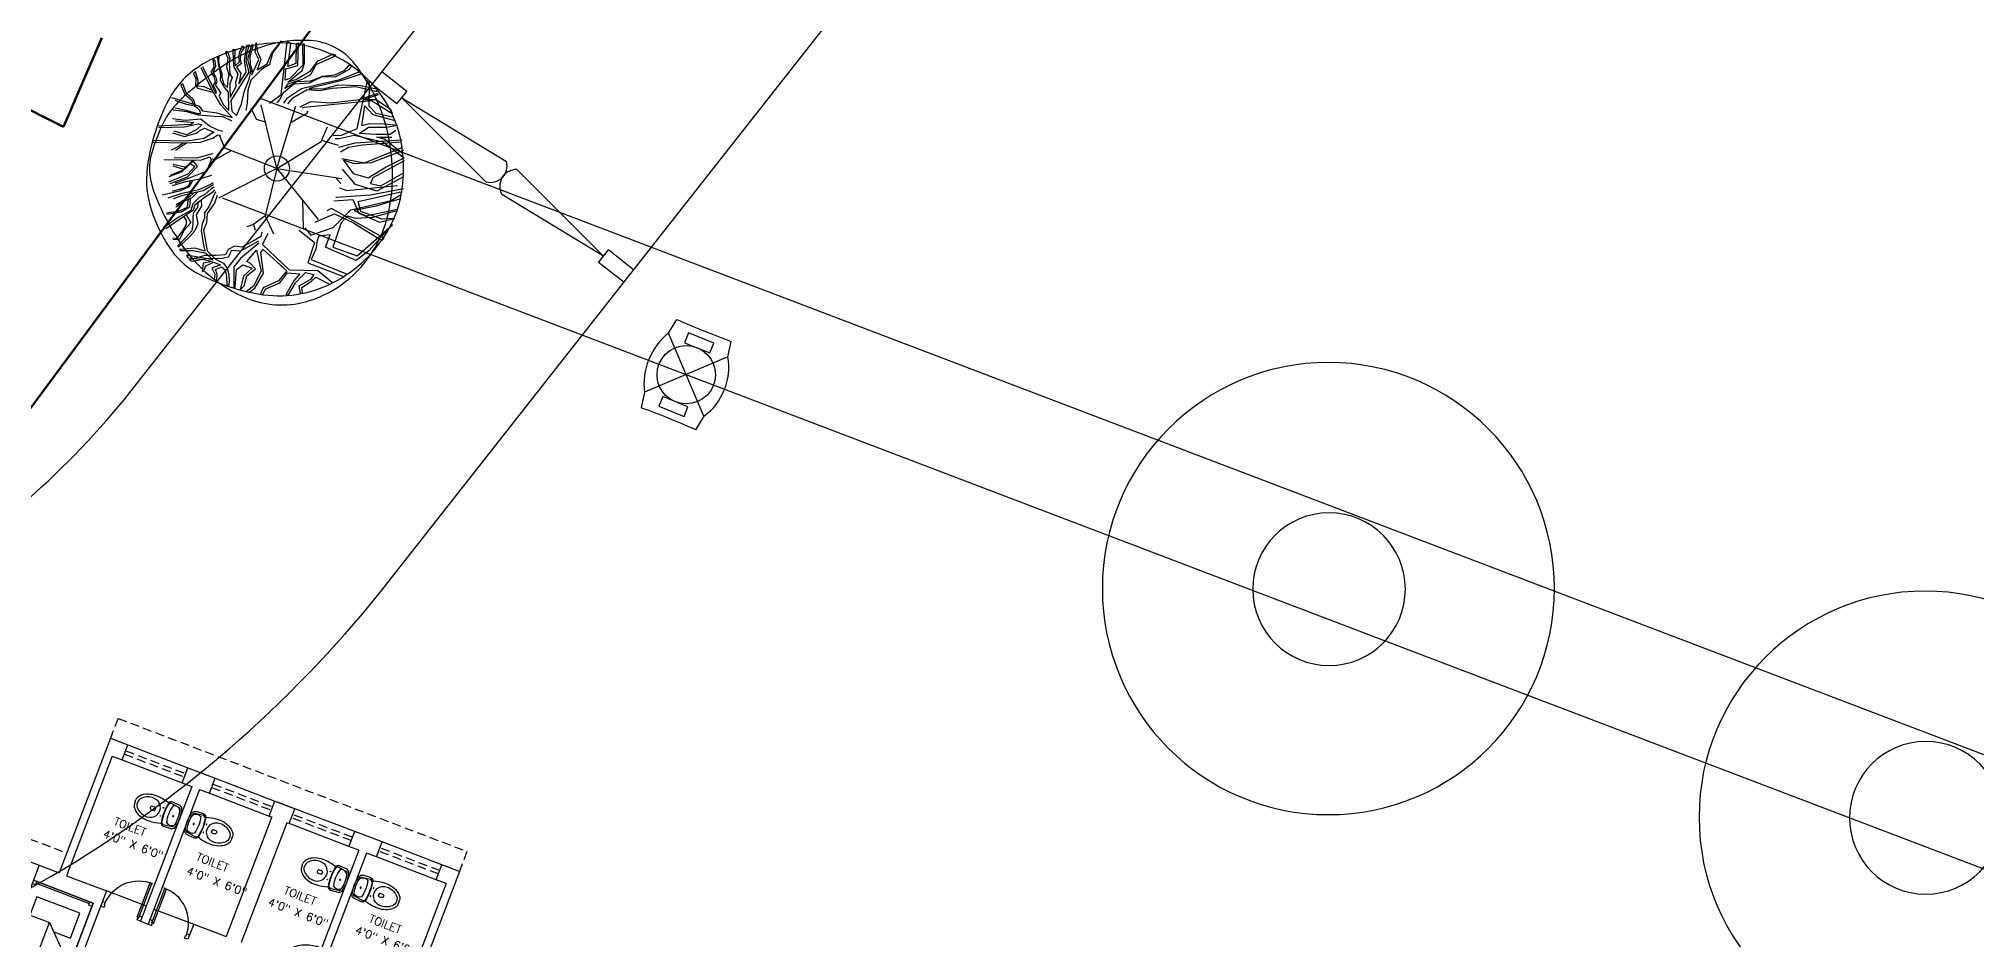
# Model space of a CAD drawing. Extents: x 2080 to 102399, y 2071 to 93424.
# Drawn here: x 77605 to 78695, y 82470 to 82976 of the extents above; entities that cross this region are included whole.
import ezdxf

# ---------------------------------------------------------------- set-up
doc = ezdxf.new("R2010")
doc.units = 0
doc.header["$LTSCALE"] = 20
doc.header["$MEASUREMENT"] = 0
doc.linetypes.add('ACAD_ISO02W100', pattern=[15, 12, -3])
doc.linetypes.add('HIDDEN', pattern=[0.375, 0.25, -0.125])
doc.layers.add('COUNTRY FENCE', color=13, linetype='ACAD_ISO02W100', lineweight=50)
for name, color, linetype in [('DIMLINE', 254, 'Continuous'), ('DOOR', 1, 'Continuous'), ('ELEC', 11, 'Continuous'), ('FURN', 1, 'Continuous'), ('PLANTS', 3, 'Continuous'), ('PLUMBING', 6, 'Continuous'), ('proposed tree', 3, 'Continuous'), ('road', 2, 'Continuous'), ('Roof lilne', 31, 'Continuous'), ('TEXTS', 2, 'Continuous'), ('wall', 13, 'Continuous'), ('WINDOW', 4, 'Continuous'), ('window sill', 5, 'Continuous')]:
    doc.layers.add(name, color=color, linetype=linetype)
doc.styles.add('a', font='romans.shx')

# ---------------------------------------------------------------- blocks, each defined once
blk = doc.blocks.new('A$C1A013581')
for p, q in [((-119.79, 0), (-62.94, 6.81)), ((-119.79, 0), (-64.65, -6.61)), ((0, 0), (-56.85, 6.81)), ((0, 0), (-55.14, -6.61))]:
    blk.add_line(p, q)
for centre, start, end in [((-67.61, 0.59), 292.37052, 53.11081), ((-52.18, 0.59), 126.88919, 247.62948)]:
    blk.add_arc(centre, 7.78, start, end)
blk = doc.blocks.new('T3')
at = {"color": 3, "linetype": 'Continuous'}
blk.add_circle((0.0075, -0.0006), 0.0467, dxfattribs=at)
for centre, radius, start, end in [((0.0278, -0.1235), 0.5914, 95.77431, 119.94779), ((0.1287, -0.0904), 0.5712, 106.36887, 124.44775), ((0.1024, -0.0008), 0.4778, 86.58911, 106.36827), ((0.0157, -0.0047), 0.472, 51.53933, 95.77344), ((0.1171, 0.2465), 0.2301, 38.20985, 86.58549), ((-0.1006, 0.0992), 0.3344, 119.94747, 152.28451), ((0.7005, -0.9241), 1.5821, 124.44579, 130.30315), ((-0.2125, -0.013), 0.6496, 9.98315, 38.20995), ((0.0312, 0.0148), 0.4471, 6.02226, 51.53932), ((0.263, -0.0918), 0.745, 152.28514, 172.40039), ((-0.1535, 0.036), 0.2946, 141.24437, 154.99062), ((-0.029, -0.0639), 0.4542, 130.30051, 141.24542), ((0.2312, -0.1435), 0.7191, 154.99236, 163.77852), ((-0.2858, -0.0259), 0.724, 358.88831, 9.98335), ((-0.1071, -0.0424), 0.3717, 172.39963, 201.02847), ((-0.2526, -0.0027), 0.2152, 163.77968, 199.38278), ((-0.0951, 0.0014), 0.5742, 350.23007, 6.02322), ((-0.198, -0.0276), 0.6362, 347.04926, 358.8877), ((0.3677, 0.2155), 0.8728, 199.38194, 216.84656), ((0.0738, -0.0277), 0.4027, 331.34738, 350.23032), ((0.1608, 0.0605), 0.6586, 201.02354, 207.82164), ((-0.0191, -0.0688), 0.4527, 316.76218, 347.04987), ((0.0248, -0.0113), 0.5049, 207.82036, 215.5805), ((-0.0112, 0.0188), 0.4996, 296.88013, 331.34799), ((-0.1491, -0.1357), 0.2911, 215.58514, 243.38008), ((0.1028, 0.0169), 0.5417, 216.84672, 247.04623), ((0.0747, 0.311), 0.7907, 243.38438, 260.14679), ((0.015, -0.0329), 0.4417, 260.14572, 296.88071), ((0.0032, -0.0897), 0.4221, 285.36856, 316.76312), ((0.0246, -0.1677), 0.3412, 247.04717, 285.3699)]:
    blk.add_arc(centre, radius, start, end, dxfattribs=at)
blk = doc.blocks.new('A$C7C302BA0')
at = {"color": 102}
for p, q in [((-48.1, 110.4), (-46.6, 110.4)), ((-47.7, 107.5), (-48.1, 110.4)), ((-46.6, 110.4), (-44.4, 104)), ((-41.5, 112.7), (-39.6, 112.3)), ((-41.1, 101.6), (-41.5, 112.7)), ((-39.6, 112.3), (-40.2, 105.5)), ((-35.9, 105.3), (-34.9, 110.2)), ((-34.9, 110.2), (-32.4, 116)), ((-33.8, 110), (-34.7, 105.3)), ((-30.8, 114.7), (-33.8, 110)), ((-32.4, 116), (-30.8, 114.7)), ((-30.6, 102), (-28.5, 116.6)), ((-28.5, 116.6), (-26.2, 116.8)), ((-26.2, 116.8), (-28.3, 109.4)), ((-27.5, 103.4), (-23.8, 117.2)), ((-22.3, 116.8), (-25.6, 105.5)), ((-23.8, 117.2), (-22.3, 116.8)), ((-20.7, 109.8), (-19.6, 119.1)), ((-19.6, 119.1), (-18.8, 110.8)), ((-18.8, 110.8), (-15.1, 103)), ((-5, 108.6), (4.2, 120.5)), ((-3.9, 109.2), (1.5, 116.2)), ((1.5, 116.2), (4.2, 120.5)), ((3.9, 70), (9.7, 119.6)), ((13.1, 117.8), (9.6, 120.2)), ((10.2, 96.3), (13.1, 117.8)), ((18.1, 117.8), (17.9, 99.3)), ((20.5, 118.4), (18.1, 117.8)), ((19.6, 97.2), (20.5, 118.4)), ((24.3, 117.5), (24.6, 97.5)), ((26.1, 117.5), (24.3, 117.5)), ((26.1, 99.6), (26.1, 117.5)), ((-61.7, 75.2), (-71.5, 95.2)), ((-70.3, 96.2), (-67.6, 90.4)), ((-62.3, 90.9), (-59.4, 95.6)), ((-60.4, 103.6), (-58.8, 102)), ((-59.4, 95.6), (-60.4, 103.6)), ((-59.2, 93.5), (-60.2, 90.9)), ((-58, 96.4), (-59.2, 93.5)), ((-58.8, 102), (-58, 96.4)), ((-56.1, 106.1), (-54.9, 105.5)), ((-55.1, 99.3), (-56.1, 106.1)), ((-54.9, 105.5), (-55.1, 101.6)), ((-55.1, 101.6), (-54.2, 95.6)), ((-53, 88.6), (-55.1, 99.3)), ((-54.2, 95.6), (-52.2, 89.6)), ((-46, 104.2), (-47.7, 107.5)), ((-47.2, 95.6), (-46, 104.2)), ((-45, 88.2), (-47.2, 95.6)), ((-44.4, 104), (-45, 99.7)), ((-45, 99.7), (-44.4, 89.2)), ((-40.4, 95.6), (-41.1, 101.6)), ((-36.5, 89.4), (-40.4, 95.6)), ((-40.2, 105.5), (-39.8, 100.5)), ((-39.8, 100.5), (-39.6, 97)), ((-39.6, 97), (-35.3, 100.7)), ((-33.6, 99.1), (-38.2, 95.8)), ((-38.2, 95.8), (-34.1, 89.8)), ((-35.3, 100.7), (-35.9, 105.3)), ((-34.7, 105.3), (-34.3, 101.2)), ((-34.3, 101.2), (-33.6, 99.1)), ((-29.1, 91.1), (-30.6, 102)), ((-28.3, 109.4), (-29.3, 101.8)), ((-29.3, 101.8), (-26.6, 90.9)), ((-24.6, 91.9), (-27.5, 103.4)), ((-26.2, 84.3), (-24.6, 91.9)), ((-25.6, 105.5), (-25.2, 98.5)), ((-25.2, 98.5), (-23.8, 93.3)), ((-24.4, 83.8), (-13.6, 94.6)), ((-23.8, 88.4), (-17.2, 102.8)), ((-23.8, 93.3), (-23.8, 88.4)), ((-17.2, 102.8), (-20.7, 109.8)), ((-15.1, 103), (-18.6, 93.1)), ((-18.6, 93.1), (-9.1, 98.9)), ((-13.6, 94.6), (-6.6, 98.4)), ((-9.1, 98.9), (-5, 108.6)), ((-6.6, 98.4), (-3.9, 109.2)), ((7.8, 83.3), (8.4, 94.2)), ((8.4, 94.2), (19.6, 97.2)), ((17.9, 99.3), (10.2, 96.3)), ((10.2, 81.6), (23.8, 92.5)), ((24.6, 97.5), (12.2, 85.1)), ((23.8, 92.5), (26.1, 99.6)), ((37.9, 101), (30.8, 91.3)), ((32, 88.9), (37, 98.1)), ((37, 98.1), (55.9, 106.6)), ((53, 108.1), (37.9, 101)), ((55.9, 106.6), (53, 108.1)), ((63.3, 92.2), (54.4, 88.1)), ((55.3, 86.6), (68.6, 93.7)), ((67.7, 97.2), (63.3, 92.2)), ((71, 97.2), (67.7, 97.2)), ((68.6, 93.7), (71, 97.2)), ((-88.9, 80), (-90.7, 78.8)), ((-90.7, 78.8), (-87, 70.3)), ((-85.8, 71.5), (-88.9, 80)), ((-77, 91.3), (-78.8, 89.7)), ((-78.8, 89.7), (-76.6, 85)), ((-74.5, 83), (-77, 91.3)), ((-76.6, 85), (-76.8, 78.4)), ((-76.8, 78.4), (-75.1, 76)), ((-75.1, 76), (-60.6, 72.1)), ((-74.7, 77.6), (-74.5, 83)), ((-68.9, 77), (-74.7, 77.6)), ((-60.8, 73.7), (-68.9, 77)), ((-67.6, 90.4), (-65.4, 86.1)), ((-65.4, 86.1), (-62.5, 81)), ((-62.5, 81), (-60.6, 76.4)), ((-59.2, 86.9), (-62.3, 90.9)), ((-53.1, 60), (-61.7, 75.2)), ((-60.6, 76.4), (-57.7, 70.7)), ((-60.2, 90.9), (-57.7, 85.9)), ((-59.8, 78.3), (-58.2, 81.6)), ((-57.1, 72.7), (-59.8, 78.3)), ((-58.2, 81.6), (-59.2, 86.9)), ((-56.9, 81.8), (-58.2, 78.5)), ((-58.2, 78.5), (-55.3, 74.6)), ((-57.7, 85.9), (-56.9, 81.8)), ((-55.3, 74.6), (-53.4, 71.3)), ((-53.2, 83), (-53, 88.6)), ((-50.3, 77.5), (-53.2, 83)), ((-52.2, 89.6), (-52.2, 85.9)), ((-52.2, 85.9), (-50.3, 79.5)), ((-50.3, 79.5), (-46.8, 76.6)), ((-45.8, 72.1), (-50.3, 77.5)), ((-46.8, 76.6), (-46.2, 83.9)), ((-46.2, 83.9), (-45, 88.2)), ((-44.4, 89.2), (-42.3, 85.9)), ((-42.3, 85.9), (-44.4, 79.9)), ((-44.4, 79.9), (-44.4, 76)), ((-44.4, 76), (-44.1, 67)), ((-44.1, 67), (-38.4, 77.3)), ((-26.6, 90.9), (-43.7, 64.3)), ((-38.8, 81.4), (-36.5, 89.4)), ((-38.4, 77.3), (-38.8, 81.4)), ((-35.9, 80.1), (-29.1, 91.1)), ((-34.1, 89.8), (-35.9, 80.1)), ((-33.6, 61), (-30.8, 73.4)), ((-30.8, 73.4), (-26.2, 84.3)), ((-27.7, 61.7), (-27.1, 74.1)), ((-27.1, 74.1), (-24.4, 83.8)), ((6.3, 71.8), (16.1, 80.1)), ((18.7, 81.9), (7.5, 75.4)), ((7.5, 75.4), (10.5, 80.1)), ((12.2, 85.1), (7.8, 83.3)), ((9.9, 66.8), (23.2, 75.7)), ((18.4, 83.9), (10.2, 81.6)), ((10.5, 80.1), (24, 84.5)), ((28.5, 74.2), (14.3, 66.2)), ((16.1, 80.1), (30.8, 81)), ((30.8, 91.3), (18.4, 83.9)), ((31.7, 82.4), (18.7, 81.9)), ((23.2, 75.7), (42.6, 80.4)), ((24, 84.5), (32, 88.9)), ((40.6, 73.3), (28.5, 74.2)), ((61.2, 83), (30.5, 75.7)), ((30.5, 75.7), (44.1, 75.1)), ((30.8, 81), (42.6, 86.9)), ((42.6, 86.9), (31.7, 82.4)), ((52.1, 75.7), (40.6, 73.3)), ((54.4, 88.1), (42.6, 86.9)), ((42.6, 86.9), (55.3, 86.6)), ((42.6, 80.4), (59.5, 83.9)), ((44.1, 75.1), (58, 78.9)), ((74.5, 77.1), (52.1, 75.7)), ((58, 78.9), (79.2, 78.3)), ((59.5, 83.9), (77.8, 91.3)), ((80.1, 89.5), (61.2, 83)), ((93.4, 72.7), (74.5, 77.1)), ((75.9, 37.9), (85.6, 83.1)), ((77.8, 91.3), (80.1, 89.5)), ((79.2, 78.3), (95.5, 74.8)), ((87.6, 81.2), (85.6, 82.2)), ((87.1, 58.8), (87.6, 81.2)), ((95.5, 74.8), (93.4, 72.7)), ((-99.6, 67.1), (-83.9, 62.2)), ((-85, 53.6), (-97.9, 55.2)), ((-90.7, 62.2), (-96.3, 64.1)), ((-95.9, 57.3), (-86.2, 55)), ((-85.2, 60.4), (-90.7, 62.2)), ((-87, 70.3), (-80.6, 64.9)), ((-86.2, 55), (-74.6, 51.9)), ((-78.8, 65.1), (-85.8, 71.5)), ((-77.9, 58.9), (-85.2, 60.4)), ((-83.9, 62.2), (-73.6, 59)), ((-80.6, 64.9), (-79.2, 60.6)), ((-77.4, 60.4), (-78.8, 65.1)), ((-74.6, 56.7), (-77.9, 58.9)), ((-72.4, 54.4), (-74.6, 56.7)), ((-73.6, 59), (-70.4, 54.6)), ((-57.7, 70.7), (-57.1, 72.7)), ((-53.4, 71.3), (-54.5, 68.2)), ((-54.5, 68.2), (-50.9, 60.4)), ((-42.3, 48.2), (-53.1, 60)), ((-50.9, 60.4), (-45.6, 54.8)), ((-45.6, 54.8), (-45.8, 72.1)), ((-43.7, 64.3), (-42.5, 54)), ((-38.2, 50.1), (-33.6, 61)), ((-29, 54.8), (-27.7, 61.7)), ((-19.2, 46.4), (-24.4, 56.9)), ((0, 0), (-14.8, 60.2)), ((-6.9, 61.6), (3.9, 70)), ((0, 0), (17.8, 59.3)), ((0.1, 62), (2.5, 64.5)), ((2.5, 64.5), (6.3, 71.8)), ((6.6, 61.6), (9.9, 66.8)), ((14.3, 66.2), (10.1, 61.1)), ((21.5, 58.1), (22, 58.3)), ((22, 58.3), (32, 63.3)), ((23.9, 57.2), (25.8, 57.9)), ((25.8, 57.9), (89.5, 64.2)), ((32, 63.3), (51.2, 62.1)), ((51.2, 62.1), (77.8, 65.3)), ((77.8, 65.3), (94.6, 70.9)), ((80.3, 40.4), (83.2, 59.3)), ((95.8, 69.5), (82.2, 65)), ((82.2, 65), (93.7, 65.3)), ((83.2, 59.3), (90.5, 51.1)), ((93.9, 52), (87.1, 58.8)), ((89.5, 64.2), (109, 52)), ((93.7, 65.3), (107.3, 55.9)), ((94.6, 70.9), (95.8, 69.5)), ((107.3, 55.9), (108.9, 52.1)), ((-81.3, 41.5), (-112.3, 39.9)), ((-111.7, 38.6), (-87.6, 39.3)), ((-86.8, 45.4), (-98.8, 47)), ((-96, 45), (-84.6, 44.1)), ((-87.6, 39.3), (-74, 42.1)), ((-71.9, 46.6), (-86.8, 45.4)), ((-75.8, 36.8), (-85.6, 31.7)), ((-74.2, 50.3), (-85, 53.6)), ((-84.6, 44.1), (-78.5, 43.3)), ((-78.5, 43.3), (-81.3, 41.5)), ((-70.9, 41.1), (-75.8, 36.8)), ((-74.6, 51.9), (-72.2, 51.9)), ((-59, 49.2), (-74.2, 50.3)), ((-74, 42.1), (-70.9, 41.1)), ((-72.8, 35.8), (-68.5, 38)), ((-72.2, 51.9), (-72.4, 54.4)), ((-63.6, 39.9), (-71.9, 46.6)), ((-70.4, 54.6), (-56.9, 52.5)), ((-68.5, 38), (-59.5, 34.2)), ((-54.8, 35.8), (-63.6, 39.9)), ((-50.9, 48.7), (-59, 49.2)), ((-56.9, 52.5), (-42.3, 48.2)), ((-42.8, 44.9), (-50.9, 48.7)), ((-42.8, 44.8), (-42.8, 44.9)), ((-42.5, 54), (-38.2, 50.1)), ((-10.8, 43.8), (-19.2, 46.4)), ((13, 43.3), (28.3, 52.2)), ((28.3, 52.2), (29.5, 54.5)), ((41.7, 25.5), (47.8, 39.4)), ((60.3, 31.1), (75.9, 37.9)), ((77.8, 33.1), (86.6, 38.9)), ((87.6, 42.3), (80.3, 40.4)), ((86.6, 38.9), (103.1, 38.9)), ((101.2, 41.8), (87.6, 42.3)), ((90.5, 51.1), (111.4, 45.2)), ((110.4, 48.1), (93.9, 52)), ((113.6, 40.7), (101.2, 41.8)), ((103.1, 38.9), (114.3, 40.8)), ((-84.4, 25.8), (-117.2, 26.4)), ((-116.8, 25), (-87.6, 24.2)), ((-99.6, 17.7), (-93.4, 20.8)), ((-98.6, 33.7), (-87.4, 30.3)), ((-85.6, 31.7), (-97, 35.2)), ((-85.6, 24), (-96, 17)), ((-93.4, 20.8), (-88.7, 24.2)), ((-87.6, 24.2), (-72.3, 25)), ((-87.4, 30.3), (-76.4, 33.5)), ((-68.7, 28.2), (-84.4, 25.8)), ((-76.4, 33.5), (-72.8, 35.8)), ((-72.3, 25), (-59.9, 29.1)), ((-59.5, 34.2), (-68.7, 28.2)), ((-59.9, 29.1), (-56.2, 31.7)), ((-56.2, 31.7), (-53.4, 31.4)), ((-51.1, 35), (-54.8, 35.8)), ((-49.3, 19.1), (-53.8, 30.7)), ((0, 0), (-49.3, 19.1)), ((0, 0), (41.7, 25.5)), ((42.2, 26.6), (57.9, 22)), ((53.3, 31.6), (60.3, 31.1)), ((55.1, 28.4), (58.9, 28.2)), ((57.9, 22), (57.9, 22)), ((58.6, 20), (73.9, 24.3)), ((58.9, 28.2), (73, 31.6)), ((67.6, 19.9), (60, 15.5)), ((80.8, 21.9), (67.6, 19.9)), ((73, 31.6), (100.2, 25.3)), ((73.9, 24.3), (118.2, 27.2)), ((93.9, 32.1), (77.8, 33.1)), ((117.2, 24.8), (80.8, 21.9)), ((82.7, 5.3), (118.2, 19.9)), ((107, 32.1), (93.9, 32.1)), ((94.4, 29.7), (108.5, 29.7)), ((101.7, 27.7), (94.4, 29.7)), ((100.2, 25.3), (120.2, 10.2)), ((119.2, 13.6), (101.7, 27.7)), ((112.4, 36), (107, 32.1)), ((-107, 8.5), (-72.2, 7.7)), ((-98.5, 2.6), (-88.3, -0.8)), ((-87, 1.1), (-98.1, 3.9)), ((-76, 9.6), (-97.2, 10.2)), ((-79.6, 7.9), (-89.6, -1.8)), ((-89.4, -2.9), (-78.1, 7.7)), ((-84.5, -7.8), (-75, 1.8)), ((-77.7, 1.8), (-84.1, -5.4)), ((-81.5, 4.3), (-77.7, 1.8)), ((-75, 1.8), (-78.8, 6.8)), ((-62, 13.6), (-76, 9.6)), ((-72.2, 7.7), (-63.5, 11.1)), ((-62.1, 8.3), (-66.5, -2.9)), ((-63.5, 11.1), (-62.1, 8.3)), ((-60.4, 13.7), (-62, 13.6)), ((-58.4, 8.2), (-61.7, 5.4)), ((-58.6, 8.1), (-61.3, 8.7)), ((-43.3, 16.8), (-58.6, 8.1)), ((0, 0), (-55.2, -28.1)), ((0, 0), (-11.1, -44.7)), ((0, 0), (61.2, -9.6)), ((0, 0), (38.9, -48.2)), ((61.2, 9.5), (82.7, 5.3)), ((62.8, 7.8), (72, -4.9)), ((73, 4.4), (62.8, 7.8)), ((89, 5.3), (73, 4.4)), ((86.1, -8.8), (103.1, 1.5)), ((119.7, 17), (89, 5.3)), ((120.2, 7.3), (90.5, -8.8)), ((103.1, 1.5), (120.2, 10.2)), ((-84.1, -5.4), (-102.5, -12.9)), ((-101.7, -7.6), (-89.4, -2.9)), ((-101, -14.1), (-84.5, -7.8)), ((-89.6, -1.8), (-100.8, -6.5)), ((-98.7, -16), (-86, -12.2)), ((-98.7, -21.5), (-86.6, -18)), ((-66.5, -2.9), (-96.6, -14.1)), ((-82.8, -17.5), (-92.2, -21.5)), ((-86.6, -18), (-83.1, -16)), ((-86, -12.2), (-73.1, -9.9)), ((-83.1, -16), (-81.3, -11.4)), ((-79.8, -11.7), (-82.8, -17.5)), ((-62, -14.9), (-73.9, -20.2)), ((-73.1, -9.9), (-61.6, -6.3)), ((-60, -15.5), (-69.6, -21.1)), ((-59.4, -17.6), (-62.5, -19.5)), ((-60.4, -13.6), (-62, -14.9)), ((55.2, -8.6), (60.3, -14.2)), ((59.2, -18.3), (66.2, -20.9)), ((74.4, -15.1), (61.9, -0.6)), ((66.2, -20.9), (113.8, -16)), ((72, -4.9), (86.1, -8.8)), ((94.4, -21.4), (74.4, -15.1)), ((90.5, -8.8), (88.5, -14.1)), ((88.5, -14.1), (98.3, -16.5)), ((119.7, -7.8), (94.4, -21.4)), ((98.3, -16.5), (120.2, -3.9)), ((-92.2, -21.5), (-108.4, -25.3)), ((-89.8, -23.5), (-103, -27.9)), ((-89.8, -25.9), (-98.2, -28.7)), ((-88.3, -31.2), (-95.4, -36.5)), ((-82.5, -26.9), (-95.1, -34.2)), ((-73.9, -20.2), (-89.8, -23.5)), ((-81.2, -23.6), (-89.8, -25.9)), ((-80.5, -27.6), (-88.3, -31.2)), ((-84.3, -29.9), (-84.8, -37)), ((-78.4, -23.1), (-82.5, -26.9)), ((-82, -28.4), (-82.5, -36.7)), ((-79.5, -33.5), (-81.5, -39.8)), ((-69.6, -21.1), (-81.2, -23.6)), ((-75.2, -22.3), (-80.5, -27.6)), ((-73.4, -27.4), (-79.5, -33.5)), ((-78.7, -39), (-77.4, -34)), ((-77.4, -34), (-67.6, -26.4)), ((-71.4, -35.7), (-76.4, -43.8)), ((-74.9, -36.7), (-74.1, -30.9)), ((-68.1, -24.6), (-73.4, -27.4)), ((-71.6, -29.9), (-71.4, -35.7)), ((-64.3, -36.2), (-68.3, -41.6)), ((-62.5, -19.5), (-68.1, -24.6)), ((-67.6, -26.4), (-60.2, -22.1)), ((-59, -32.9), (-66, -42.6)), ((-60.2, -26.9), (-64.3, -36.2)), ((-60.2, -22.1), (-58.6, -20.1)), ((-57.9, -22), (-60.2, -26.9)), ((-56.4, -25.5), (-59, -32.9)), ((24.2, -29.9), (24.8, -56.8)), ((53.9, -30.6), (71.8, -29.2)), ((55.7, -27.2), (56.4, -27.2)), ((56.4, -27.2), (88.5, -24.8)), ((69.9, -39.1), (107.8, -30.4)), ((71.8, -29.2), (77.5, -42.1)), ((93.4, -35.7), (72.9, -39.8)), ((76.7, -31.1), (118.4, -21.6)), ((79.4, -40.6), (76.7, -31.1)), ((88.5, -24.8), (119.7, -19)), ((116.9, -28.8), (93.4, -35.7)), ((107.8, -30.4), (117.3, -24.7)), ((-93.4, -46.4), (-105.8, -55)), ((-105, -56.7), (-89.1, -46.1)), ((-93.4, -40.5), (-104.3, -42.1)), ((-90.6, -41.3), (-104.3, -43.6)), ((-84.8, -37), (-93.4, -40.5)), ((-81.5, -39.8), (-93.4, -46.4)), ((-82.5, -36.7), (-90.6, -41.3)), ((-89.3, -59.3), (-85.5, -52.7)), ((-89.1, -46.1), (-78.7, -39)), ((-81.5, -51.4), (-88.1, -58.7)), ((-85.3, -49.1), (-87.8, -45.8)), ((-85.5, -52.7), (-85.3, -49.1)), ((-85.3, -44.3), (-81.5, -51.4)), ((-80, -58.5), (-79, -52.4)), ((-79.2, -46.9), (-78.7, -42.1)), ((-79, -52.4), (-79.2, -46.9)), ((-78.7, -42.1), (-74.9, -36.7)), ((-74.9, -52.4), (-77.7, -59)), ((-76.4, -43.8), (-74.9, -52.4)), ((-70.6, -52.2), (-71.6, -58.5)), ((-68.3, -46.9), (-70.6, -52.2)), ((-66.6, -51.3), (-69.3, -58.3)), ((-68.3, -41.6), (-68.3, -46.9)), ((-66, -42.6), (-66.6, -51.3)), ((-22.1, -52.8), (-28.3, -55.1)), ((-11.1, -44.7), (-22.1, -52.8)), ((-22.1, -52.8), (-20.7, -58.4)), ((-11.1, -44.7), (-3.1, -61.9)), ((35.7, -50.6), (54.3, -42.9)), ((51.7, -37.9), (47.2, -40.1)), ((101.3, -66), (51.7, -37.9)), ((60.8, -51.2), (52.8, -74.3)), ((53.2, -55.7), (69.9, -39.1)), ((54.3, -42.9), (72.5, -51.2)), ((66.5, -45.1), (60.8, -51.2)), ((74.8, -47.4), (66.5, -45.1)), ((72.5, -51.2), (99.1, -67.9)), ((72.9, -39.8), (83.9, -44.8)), ((90.4, -46.3), (74.8, -47.4)), ((75.9, -82.6), (109.3, -53.1)), ((77.5, -42.1), (96.8, -50.8)), ((99.1, -47.8), (79.4, -40.6)), ((83.9, -44.8), (113.9, -38.3)), ((112, -40.2), (90.4, -46.3)), ((96.8, -50.8), (111.2, -47.4)), ((111.2, -47.4), (99.1, -47.8)), ((109.3, -53.1), (107.1, -55)), ((-98.4, -65.6), (-94.4, -66.3)), ((-92.1, -67.1), (-98.4, -67.3)), ((-94.4, -66.3), (-89.3, -59.3)), ((-93.6, -73.2), (-86.3, -65.6)), ((-93.1, -74.2), (-93.6, -73.2)), ((-82.7, -64.6), (-93.1, -74.2)), ((-88.1, -58.7), (-92.1, -67.1)), ((-86.3, -65.6), (-80, -58.5)), ((-77.7, -59), (-82.7, -64.6)), ((-71.6, -58.5), (-69.6, -70.6)), ((-69.6, -70.6), (-68.1, -78)), ((-69.3, -58.3), (-68.2, -65.3)), ((-68.2, -65.3), (-66.6, -74)), ((-17.3, -68.6), (-34.5, -78)), ((-17, -70.5), (-34.5, -85.2)), ((-22.3, -68.6), (-33.1, -74.5)), ((-15.2, -64.2), (-22.3, -68.6)), ((-14.3, -60.3), (-15.2, -64.2)), ((-8.5, -61.4), (-13.7, -71.8)), ((-13.7, -71.8), (11.5, -95.7)), ((21, -58.3), (35.5, -70)), ((26.5, -56), (32, -62.9)), ((35.5, -70), (29.2, -89)), ((32, -62.9), (53.2, -55.7)), ((38, -67.9), (36.9, -76.2)), ((39.6, -64.1), (38, -67.9)), ((50.2, -62.6), (39.6, -64.1)), ((46, -74.3), (50.2, -62.6)), ((107.1, -55), (86.9, -77.7)), ((99.1, -67.9), (101.3, -66)), ((-77.2, -75.4), (-92.1, -76.5)), ((-92.1, -76.5), (-91.1, -77.5)), ((-91.1, -77.5), (-79.5, -77.5)), ((-70.9, -84.3), (-85.5, -82)), ((-85.5, -82), (-83.8, -84.3)), ((-83.8, -84.3), (-70.6, -85.8)), ((-76.9, -84.8), (-82.8, -86.4)), ((-80.2, -88), (-82.8, -86.4)), ((-64.9, -84.9), (-80.2, -88)), ((-79.5, -77.5), (-69.8, -79.5)), ((-68.1, -78), (-77.2, -75.4)), ((-68.2, -82.1), (-76.9, -84.8)), ((-60.7, -86.3), (-70.9, -84.3)), ((-70.6, -85.8), (-61, -87.8)), ((-69.8, -89.4), (-70.6, -97.4)), ((-69.8, -79.5), (-67.1, -80)), ((-61, -87.8), (-69.8, -89.4)), ((-57.4, -82.1), (-68.2, -82.1)), ((-67.3, -92.1), (-60, -88.6)), ((-67.1, -80), (-60.7, -86.3)), ((-66.6, -74), (-66, -77.7)), ((-66, -77.7), (-57.9, -85.8)), ((-53, -85.5), (-64.9, -84.9)), ((-53.4, -90.9), (-61.5, -94.2)), ((-60, -88.6), (-53.4, -90.9)), ((-57.9, -85.8), (-50.4, -89.6)), ((-48.7, -81.5), (-57.4, -82.1)), ((-45.8, -83.8), (-53, -85.5)), ((-50.4, -89.6), (-47.1, -94.5)), ((-46, -76.7), (-48.7, -81.5)), ((-40.1, -73.4), (-46, -76.7)), ((-43.3, -77.4), (-45.8, -83.8)), ((-34.5, -78), (-43.3, -77.4)), ((-34.5, -85.2), (-40.6, -93)), ((-33.1, -74.5), (-40.1, -73.4)), ((-38.1, -95.4), (-32.3, -91)), ((-32.3, -91), (-23.4, -94.1)), ((-28.4, -88), (-19.2, -77.2)), ((-25, -89.9), (-28.4, -88)), ((-20.1, -94.9), (-25, -89.9)), ((-19.2, -77.2), (-14.8, -97.1)), ((-15.3, -79.4), (-13.1, -76.6)), ((-12.6, -98.8), (-15.3, -79.4)), ((-13.1, -76.6), (9.3, -96.6)), ((29.2, -89), (62.8, -102.1)), ((36.9, -76.2), (32.4, -86.1)), ((32.4, -86.1), (66.5, -99.7)), ((56.6, -79.2), (46, -74.3)), ((52.8, -74.3), (75.9, -82.6)), ((74.8, -86.8), (56.6, -79.2)), ((86.9, -77.7), (74.8, -86.8)), ((-70.6, -97.4), (-69.1, -96.7)), ((-69.1, -96.7), (-67.3, -92.1)), ((-61.5, -94.2), (-58.7, -99.7)), ((-58.7, -99.7), (-59.2, -104.8)), ((-59.2, -104.8), (-56.9, -105.3)), ((-58.2, -95.4), (-52.4, -92.9)), ((-56.4, -99.7), (-58.2, -95.4)), ((-56.9, -105.3), (-56.4, -99.7)), ((-52.4, -92.9), (-48.8, -95.7)), ((-48.8, -95.7), (-47.6, -102)), ((-47.6, -102), (-47.3, -110.1)), ((-47.1, -94.5), (-45.5, -100.4)), ((-45.5, -100.4), (-45, -105.8)), ((-45, -105.8), (-45.5, -110.2)), ((-40.6, -93), (-40.6, -112.9)), ((-39.5, -112.9), (-38.1, -95.4)), ((-31.7, -101.8), (-34.7, -114.8)), ((-23.4, -94.1), (-31.7, -101.8)), ((-31.1, -111), (-28.4, -101.5)), ((-28.4, -101.5), (-20.1, -94.9)), ((-14.8, -97.1), (-22, -111.2)), ((-20.9, -113.2), (-12.6, -98.8)), ((1.6, -106), (-12.9, -112.9)), ((-10.4, -113.7), (2.7, -107.9)), ((9.3, -96.6), (1.6, -106)), ((2.7, -107.9), (9.9, -98.5)), ((16, -106.2), (8.5, -119.3)), ((9.9, -98.5), (21.5, -99.6)), ((11, -119.5), (17.6, -107.9)), ((11.5, -95.7), (38.6, -96.4)), ((21.5, -99.6), (16, -106.2)), ((17.6, -107.9), (23.4, -101.8)), ((31.8, -104.9), (20.7, -111.2)), ((23.4, -101.8), (27.1, -98.2)), ((23.4, -112.6), (32.6, -106.5)), ((27.1, -98.2), (34.8, -100.2)), ((34.8, -100.2), (31.8, -104.9)), ((32.6, -106.5), (36.7, -102.6)), ((36.7, -102.6), (50.3, -109.6)), ((38.6, -96.4), (52.5, -107.7)), ((50.3, -109.6), (52.5, -107.4)), ((66.5, -99.7), (62.7, -102.7)), ((-47.3, -110.1), (-45, -110.1)), ((-40.6, -112.9), (-39.5, -112.9)), ((-34.7, -114.8), (-31.1, -111)), ((-22, -111.2), (-28.9, -116.2)), ((-28.9, -116.2), (-26.4, -117.3)), ((-26.4, -117.3), (-20.9, -113.2)), ((-12.9, -112.9), (-15.9, -119)), ((-15.9, -119), (-13.4, -118.7)), ((-13.4, -118.7), (-10.4, -113.7)), ((8.5, -119.3), (11, -119.5)), ((20.7, -111.2), (22.1, -118.2)), ((22.1, -118.2), (24.3, -117.6)), ((24.3, -117.6), (23.4, -112.6))]:
    blk.add_line(p, q, dxfattribs=at)
at = {"color": 102, "xscale": 253.5657267839997, "yscale": 253.5657267839997, "zscale": 253.5657267839997}
blk.add_blockref('T3', (-1.9, 0.1), dxfattribs=at)
blk = doc.blocks.new('A$C35AE5E1D')
at = {"layer": 'PLANTS', "linetype": 'Continuous', "ltscale": 0.5}
for centre, radius in [((-0.5, 0), 127.1), ((0, 0), 42.9)]:
    blk.add_circle(centre, radius, dxfattribs=at)
blk = doc.blocks.new('A$C74600891')
at = {"layer": 'ELEC', "linetype": 'Continuous', "ltscale": 0.5}
for p, q in [((27.7, 56.4), (34.5, 62.2)), ((27.7, 56.4), (32, 5.8)), ((4.5, 28.9), (55.2, 33.2)), ((55.2, 33.2), (59.7, 40.9)), ((4.5, 28.9), (0, 21.3)), ((32, 5.8), (25.3, 0))]:
    blk.add_line(p, q, dxfattribs=at)
for points in [[(50, 43.1), (38.3, 53), (34.6, 48.5), (46.3, 38.7)], [(9.7, 19.1), (21.4, 9.2), (25.2, 13.7), (13.5, 23.5)]]:
    blk.add_lwpolyline(points, close=True, dxfattribs=at)
blk.add_circle((29.9, 31.1), 16.4, dxfattribs=at)
for centre, radius, start, end in [((38.6, 23.7), 34.5, 108.3904, 171.2866), ((398.5, 467.9), 545.1, 228.1009, 231.5761), ((19.2, 40.1), 36.7, 290.4655, 349.2115), ((-338.8, -405.8), 545.1, 48.1009, 51.5761)]:
    blk.add_arc(centre, radius, start, end, dxfattribs=at)
blk = doc.blocks.new('A$C6CA54F83')
at = {"layer": 'FURN'}
for p, q in [((-18, 40.2), (-54, 40.2)), ((-54, 40.2), (-54, -37.8)), ((-52, 38.2), (-54, 38.2)), ((-52, 40.2), (-52, 38.2)), ((-52, 39.2), (-20, 39.2)), ((-20, 38.2), (-20, 40.2)), ((-18, 38.2), (-20, 38.2)), ((-18, -37.8), (-18, 40.2)), ((-23, 32.2), (-49, 32.2)), ((-49, 32.2), (-49, 21.2)), ((-23, 17.2), (-23, 32.2)), ((-54, 21.2), (-37, 21.2)), ((-37, 21.2), (-18, 2.2)), ((-37, 2.2), (-37, 21.2)), ((-33, 17.2), (-23, 17.2)), ((-18, 2.2), (-37, 2.2)), ((-54, -35.8), (-52, -35.8)), ((-54, -37.8), (-18, -37.8)), ((-52, -35.8), (-52, -37.8)), ((-52, -36.8), (-20, -36.8)), ((-20, -35.8), (-18, -35.8)), ((-20, -37.8), (-20, -35.8))]:
    blk.add_line(p, q, dxfattribs=at)
blk = doc.blocks.new('DR1H902')
at = {"color": 0}
for p, q in [((-0.5, 0), (-0.5, 1)), ((-0.5, 1), (-0.45, 1)), ((-0.45, 0), (-0.45, 1)), ((-0.5, 0), (-0.45, 0))]:
    blk.add_line(p, q, dxfattribs=at)
blk.add_arc((-0.5, 0), 1, 0, 91.707, dxfattribs=at)
blk = doc.blocks.new('A$C3B4262AC')
at = {"layer": 'DOOR'}
for p, q in [((0, 4), (0, 0)), ((2.5, 4), (0, 4)), ((0, 0), (3, 0)), ((2.5, 2.25), (2.5, 4)), ((3, 2.25), (2.5, 2.25)), ((3, 0), (3, 2.25))]:
    blk.add_line(p, q, dxfattribs=at)
blk = doc.blocks.new('A$C1F9E242A')
blk.add_blockref('A$C3B4262AC', (0, 0))
at = {"xscale": -1}
blk.add_blockref('A$C3B4262AC', (36, 0), dxfattribs=at)
at = {"layer": 'DOOR', "xscale": -31, "yscale": 31, "zscale": 68.88888888888889}
blk.add_blockref('DR1H902', (18, 2.2), dxfattribs=at)
blk = doc.blocks.new('*U488')
at = {"rotation": 180.0000000000001}
blk.add_blockref('A$C1F9E242A', (0, 2), dxfattribs=at)
blk = doc.blocks.new('200028')
at = {"layer": 'PLUMBING'}
for points in [[(4.5, 3.3, 1), (4.2, 3.3, 1)], [(4.2, -1.6, 1), (4.5, -1.6, 1)]]:
    blk.add_hatch(color=256, dxfattribs=at).paths.add_polyline_path(points)
for p, q in [((-11.8, 0.9), (-11.8, 2.1)), ((-11.8, 0.9), (-11.8, -0.4)), ((-0.3, 1.9), (-1.7, 1.9)), ((0.2, 1.4), (0.2, 0.4)), ((6.3, 6.5), (7.4, 7.3)), ((7.4, 7.3), (12.7, 6.5)), ((8, 8.2), (12.3, 7.9)), ((-0.3, -0.1), (-1.7, -0.1)), ((6.3, -4.8), (7.4, -5.6)), ((7.4, -5.6), (12.7, -4.8)), ((8, -6.4), (12.3, -6.1))]:
    blk.add_line(p, q, dxfattribs=at)
for centre, radius in [((4.3, 3.3), 0.156), ((11.1, 0.9), 0.312), ((4.3, -1.6), 0.156)]:
    blk.add_circle(centre, radius, dxfattribs=at)
for centre, radius, start, end in [((-8.8, 2.1), 3, 147.6541, 180), ((-3.1, -1.5), 9.71, 134.7032, 147.6541), ((-6.7, 1.1), 3.75, 128.5444, 184.146), ((-6.7, 0.6), 3.75, 175.854, 231.4556), ((-7.8, 3.3), 3, 125.7546, 134.7032), ((-1.8, -5.4), 13.6, 85.6873, 125.1099), ((-3.1, -2.1), 8.6, 86.8837, 133.6869), ((-1.7, 0.9), 1, 90, 180), ((-1.7, 0.9), 1, 180, 270), ((-2.6, 0.9), 5.57, 269.4196, 90.5804), ((-1.1, -14), 22.1, 71.0966, 89.1989), ((-0.3, 1.4), 0.5, 0, 90), ((-0.3, 0.4), 0.5, 270, 0), ((34.6, 0.9), 29.1, 168.7614, 192.0802), ((34.6, 0.9), 28.9, 168.7311, 191.2689), ((8, 6.2), 2, 90, 168.7614), ((7.2, 6.3), 1, 81.7925, 168.7311), ((26.7, 1.1), 18.5, 163.6925, 195.267), ((10.7, 3.5), 3.25, 32.7982, 121.967), ((12.2, 5.9), 2, 18.0394, 86.0298), ((12.7, 6), 0.5, 18.136, 81.7925), ((-3.1, 0.9), 17.1, 341.864, 18.136), ((-3.1, 0.9), 18.1, 341.9606, 18.0394), ((-8.8, -0.4), 3, 180, 212.3459), ((-3.1, 3.2), 9.71, 212.3459, 225.2968), ((-7.8, -1.6), 3, 225.2968, 234.2454), ((-1.8, 7.1), 13.6, 234.8901, 274.3127), ((-3.1, 3.9), 8.6, 226.3131, 273.1163), ((-1.1, 15.7), 22.1, 270.8011, 288.9034), ((8, -4.4), 2, 191.2386, 270), ((7.2, -4.6), 1, 191.2689, 278.2075), ((11, -1), 3.51, 231.7336, 311.9036), ((12.2, -4.1), 2, 273.9702, 341.9606), ((12.7, -4.3), 0.5, 278.2075, 341.864)]:
    blk.add_arc(centre, radius, start, end, dxfattribs=at)
blk = doc.blocks.new('*U130')
at = {"layer": 'DIMLINE'}
blk.add_blockref('200028', (-15, -0.9), dxfattribs=at)
blk = doc.blocks.new('A$C0C4663C7')
for p, q in [((-1084.5, 414), (-1108.5, 414)), ((-1080, 414), (-1056, 414))]:
    blk.add_line(p, q)
at = {"layer": 'Roof lilne', "linetype": 'HIDDEN'}
for p, q in [((-1137, 507), (-1137, 495)), ((-1137, 507), (-927, 507)), ((-927, 507), (-927, 495)), ((-1242, 426), (-1137, 426))]:
    blk.add_line(p, q, dxfattribs=at)
at = {"layer": 'wall'}
for p, q in [((-1137, 495), (-1137, 414)), ((-1137, 495), (-1126.5, 495)), ((-1126.5, 486), (-1126.5, 495)), ((-1090.5, 495), (-1074, 495)), ((-1090.5, 486), (-1090.5, 495)), ((-1074, 486), (-1074, 495)), ((-1038, 495), (-1027.5, 495)), ((-1038, 486), (-1038, 495)), ((-1026, 495), (-1036.5, 495)), ((-1026, 486), (-1026, 495)), ((-973.5, 495), (-990, 495)), ((-990, 486), (-990, 495)), ((-973.5, 486), (-973.5, 495)), ((-927, 495), (-937.5, 495)), ((-937.5, 486), (-937.5, 495)), ((-927, 495), (-927, 414)), ((-1132.5, 486), (-1132.5, 414)), ((-1132.5, 486), (-1126.5, 486)), ((-1090.5, 486), (-1084.5, 486)), ((-1084.5, 486), (-1084.5, 405)), ((-1080, 486), (-1080, 405)), ((-1080, 486), (-1074, 486)), ((-1038, 486), (-1036.5, 486)), ((-1036.5, 486), (-1036.5, 414)), ((-1027.5, 486), (-1027.5, 414)), ((-1026, 486), (-1027.5, 486)), ((-984, 486), (-990, 486)), ((-984, 486), (-984, 405)), ((-979.5, 486), (-979.5, 405)), ((-973.5, 486), (-979.5, 486)), ((-931.5, 486), (-937.5, 486)), ((-931.5, 486), (-931.5, 414)), ((-1149, 414), (-1149, 405)), ((-1149, 414), (-1137, 414)), ((-1149, 405), (-1113, 405)), ((-1132.5, 414), (-1108.5, 414)), ((-1113, 405), (-1113, 319.5)), ((-1108.5, 414), (-1108.5, 319.5)), ((-1084.5, 405), (-1080, 405)), ((-1056, 414), (-1056, 405)), ((-1056, 414), (-1036.5, 414))]:
    blk.add_line(p, q, dxfattribs=at)
at = {"layer": 'WINDOW', "linetype": 'HIDDEN'}
for p, q in [((-1126.5, 491.5), (-1090.5, 491.5)), ((-1074, 491.5), (-1038, 491.5)), ((-990, 491.5), (-1026, 491.5)), ((-937.5, 491.5), (-973.5, 491.5)), ((-1126.5, 489.5), (-1090.5, 489.5)), ((-1074, 489.5), (-1038, 489.5)), ((-990, 489.5), (-1026, 489.5)), ((-937.5, 489.5), (-973.5, 489.5))]:
    blk.add_line(p, q, dxfattribs=at)
at = {"layer": 'window sill'}
for p, q in [((-1126.5, 495), (-1090.5, 495)), ((-1074, 495), (-1038, 495)), ((-990, 495), (-1026, 495)), ((-937.5, 495), (-973.5, 495)), ((-1126.5, 486), (-1090.5, 486)), ((-1074, 486), (-1038, 486)), ((-990, 486), (-1026, 486)), ((-937.5, 486), (-973.5, 486)), ((-1197, 414), (-1149, 414))]:
    blk.add_line(p, q, dxfattribs=at)
at = {"layer": 'DIMLINE', "linetype": 'ByBlock'}
for p in [(-1084.5, 466.7), (-984, 466.7)]:
    blk.add_blockref('*U130', p, dxfattribs=at)
at = {"layer": 'DIMLINE', "linetype": 'ByBlock', "xscale": -1}
for p in [(-1080, 466.7), (-979.5, 466.7)]:
    blk.add_blockref('*U130', p, dxfattribs=at)
at = {"layer": 'DOOR', "yscale": 0.6666666666666604, "zscale": 0.6666666666666604, "rotation": 180}
for p, xscale in [((-1108.5, 406.3), 0.6666666666666604), ((-1056, 406.3), -0.6666666666666604), ((-1008, 406.3), 0.6666666666666604)]:
    blk.add_blockref('*U488', p, dxfattribs=dict(at, xscale=xscale))
at = {"layer": 'FURN'}
blk.add_blockref('A$C6CA54F83', (-1095, 364.8), dxfattribs=at)
at = {"layer": 'TEXTS', "style": 'a'}
for s, p in [('TOILET', (-1118.4, 450.2)), ('TOILET', (-1068, 448.1)), ('TOILET', (-1015.2, 448.1)), ('TOILET', (-964.8, 450.2)), ('4\'0" X 6\'0"', (-1121.5, 441.5)), ('4\'0" X 6\'0"', (-1070.2, 438.8)), ('4\'0" X 6\'0"', (-1021.2, 438.8)), ('4\'0" X 6\'0"', (-969.8, 441.5))]:
    blk.add_text(s, height=4.5, dxfattribs=at).set_placement(p)

msp = doc.modelspace()

# ---------------------------------------------------------------- linework, layer by layer
at = {"linetype": 'Continuous', "ltscale": 0.5}
for p, q in [((77729.596, 82942.505), (83421.037, 80775.201)), ((77708.244, 82886.433), (82898.607, 80909.94))]:
    msp.add_line(p, q, dxfattribs=at)
at = {"layer": 'COUNTRY FENCE', "linetype": 'Continuous'}
for p, q in [((77540.54, 82687.461), (81211.829, 87640.182)), ((77640.681, 82976.364), (77619.142, 82926.337))]:
    msp.add_line(p, q, dxfattribs=at)
at = {"layer": 'COUNTRY FENCE', "color": 13, "linetype": 'Continuous'}
msp.add_lwpolyline([(75996.247, 81579.065), (76179.239, 81857.486), (76443.785, 82285.527), (77095.506, 83189.759), (77619.142, 82926.337)], dxfattribs=at)
at = {"layer": 'road', "linetype": 'Continuous', "ltscale": 0.5}
for p, q in [((77656.436, 82776.985), (78132.434, 83382.559)), ((77797.269, 82664.882), (78266.757, 83262.173)), ((77812.112, 82946.28), (77797.98, 82957.388)), ((77806.55, 82939.204), (77792.418, 82950.312)), ((77806.55, 82939.204), (77812.112, 82946.28)), ((77919.943, 82850.074), (77925.503, 82857.151)), ((77939.655, 82846.027), (77925.503, 82857.151)), ((77934.093, 82838.952), (77919.943, 82850.074)), ((76864.386, 82083.019), (77612.6, 82505.305))]:
    msp.add_line(p, q, dxfattribs=at)
for radius, start, end in [(499.377, 301.991108, 321.070304), (679.377, 300.483242, 321.178909)]:
    msp.add_arc((77267.962, 83090.777), radius, start, end, dxfattribs=at)

# ---------------------------------------------------------------- block references
at = {"linetype": 'Continuous', "ltscale": 0.5, "xscale": 1.204007217562407, "yscale": 1.204007217562407, "zscale": 1.204007217562407, "rotation": 321.8316411526927}
msp.add_blockref('A$C1A013581', (77922.723, 82853.613), dxfattribs=at)
at = {"ltscale": 0.5, "rotation": 339.1173733321594}
msp.add_blockref('A$C0C4663C7', (78531.342, 81714.861), dxfattribs=at)
at = {"layer": 'ELEC', "ltscale": 0.5, "rotation": 198.1589369141685}
msp.add_blockref('A$C74600891', (77987.941, 82825.892), dxfattribs=at)
at = {"layer": 'proposed tree', "xscale": 0.5950413223181386, "yscale": 0.5950413223181386, "zscale": 0.5950413223181386}
msp.add_blockref('A$C7C302BA0', (77739.087, 82902.956), dxfattribs=at)
at = {"layer": 'proposed tree', "linetype": 'Continuous', "ltscale": 0.5, "xscale": -1, "rotation": 138.6751944754381}
for p in [(78330.718, 82666.483), (78666.249, 82537.93)]:
    msp.add_blockref('A$C35AE5E1D', p, dxfattribs=at)

doc.saveas('drawing.dxf')
